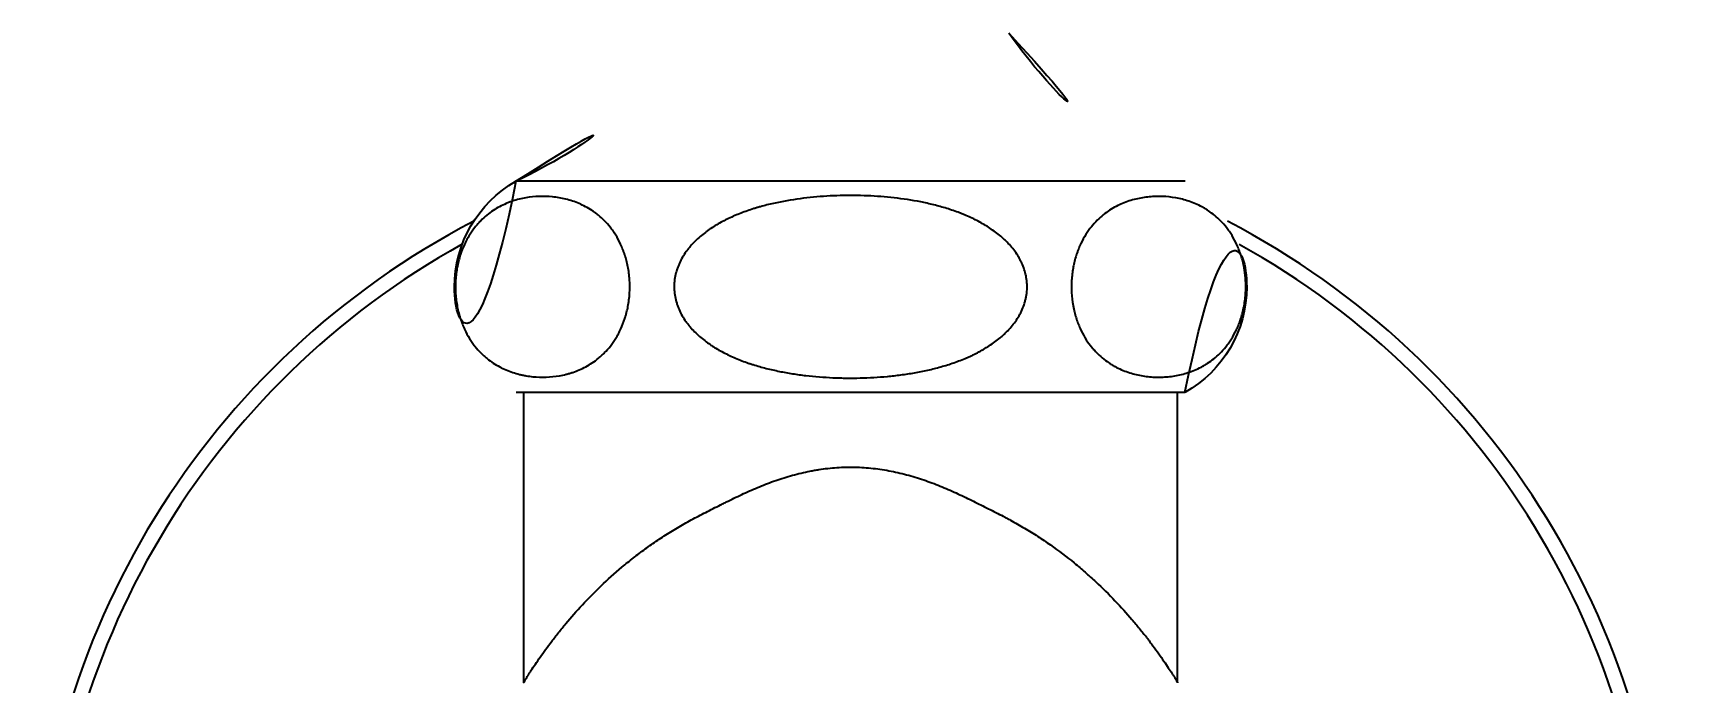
# Model space of a CAD drawing. Extents: x 16296677672 to 16296678106, y -37409616503 to -37409616185.
# Drawn here: x 16296677748.2 to 16296677804, y -37409616372 to -37409616350.1 of the extents above; entities that cross this region are included whole.
import ezdxf

# ---------------------------------------------------------------- set-up
doc = ezdxf.new("R2010")
doc.units = 0
doc.header["$LTSCALE"] = 10
doc.header["$MEASUREMENT"] = 0
doc.header["$PDMODE"] = 3
doc.header["$PDSIZE"] = -10
doc.layers.get('0').update_dxf_attribs({"linetype": 'CONTINUOUS'})
doc.layers.get('DEFPOINTS').update_dxf_attribs({"linetype": 'CONTINUOUS'})
doc.layers.add('DWG', color=7, linetype='CONTINUOUS')
doc.styles.add('Daelim Dimension', font='')
doc.styles.get('Daelim Dimension').set_extended_font_data('나눔고딕')
doc.dimstyles.new('DEFAULT', dxfattribs={"dimscale": 2, "dimtxt": 2, "dimasz": 2, "dimexe": 0, "dimexo": 2, "dimgap": 1, "dimtad": 1, "dimdec": 1, "dimzin": 9, "dimdsep": 46, "dimtxsty": 'Daelim Dimension', "dimcen": 0.5, "dimclrd": 252, "dimclre": 252, "dimclrt": 3, "dimadec": 1, "dimazin": 0, "dimtfac": 1, "dimtdec": 1, "dimtix": 1, "dimtmove": 0, "dimatfit": 3, "dimfxl": 1, "dimtolj": 1, "dimtzin": 1, "dimlwd": 9, "dimlwe": 9, "dimarcsym": 0})

# ---------------------------------------------------------------- blocks, each defined once
blk = doc.blocks.new('*D56')
at = {"color": 5, "lineweight": 9, "ltscale": 0.5, "transparency": 16777216}
for p, q in [((16296677779.681841, -37409616325.785606), (16296677834.261431, -37409616325.785606)), ((16296677834.261431, -37409616376.86615), (16296677834.261431, -37409616329.785606)), ((16296677807.18148, -37409616380.86615), (16296677834.261431, -37409616380.86615))]:
    blk.add_line(p, q, dxfattribs=at)
at = {"color": 5, "ltscale": 0.5, "transparency": 16777216}
for points in [[(16296677833.59477, -37409616329.785606), (16296677834.928101, -37409616329.785606), (16296677834.261431, -37409616325.785606)], [(16296677833.59477, -37409616376.86615), (16296677834.928101, -37409616376.86615), (16296677834.261431, -37409616380.86615)]]:
    blk.add_solid(points, dxfattribs=at)
at = {"layer": 'DEFPOINTS', "color": 0, "ltscale": 0.5, "transparency": 16777216}
for p in [(16296677775.681841, -37409616325.785606), (16296677834.261431, -37409616325.785606), (16296677803.18148, -37409616380.86615)]:
    blk.add_point(p, dxfattribs=at)
at = {"color": 7, "ltscale": 0.5, "transparency": 16777216, "insert": (16296677830.084021, -37409616353.325867), "char_height": 4, "attachment_point": 5, "rotation": 90, "style": 'Daelim Dimension'}
blk.add_mtext('\\A1;54~58', dxfattribs=at)

msp = doc.modelspace()

# ---------------------------------------------------------------- linework, layer by layer
at = {"ltscale": 0.5}
for radius, start, end in [(27.5, 117.457175, 241.2491304), (27.5, 298.7526022, 62.5402727), (27, 118.9468263, 240.665361), (27, 299.3364082, 61.05096)]:
    msp.add_arc((16296677775.681471, -37409616380.866127), radius, start, end, dxfattribs=at)
at = {"layer": 'DWG', "color": 0}
for p, q in [((16296677786.941469, -37409616355.118599), (16296677764.422199, -37409616355.118599)), ((16296677786.931379, -37409616362.221672), (16296677764.432301, -37409616362.221672)), ((16296677764.681841, -37409616362.221786), (16296677764.681841, -37409616371.993584)), ((16296677786.681841, -37409616371.97184), (16296677786.681841, -37409616362.221687))]:
    msp.add_line(p, q, dxfattribs=at)
for centre, radius, start, end in [((16296677757.92374, -37409616341.351242), 15.224, 295.2682466, 324.7632275), ((16296677793.439939, -37409616341.351242), 15.224, 215.2367725, 244.7317534), ((16296677766.435471, -37409616358.667282), 4.08, 119.5675151, 240.595551), ((16296677784.928209, -37409616358.667282), 4.08, 299.404449, 60.4324849)]:
    msp.add_arc(centre, radius, start, end, dxfattribs=at)
for points, knots in [([(16296677764.53894, -37409616361.615402), (16296677764.389071, -37409616361.578308), (16296677764.240709, -37409616361.529739), (16296677764.020901, -37409616361.436256), (16296677763.94808, -37409616361.401642), (16296677763.80349, -37409616361.324577), (16296677763.73171, -37409616361.282143), (16296677763.58934, -37409616361.188187), (16296677763.518749, -37409616361.136703), (16296677763.41394, -37409616361.051376), (16296677763.379181, -37409616361.021591), (16296677763.32733, -37409616360.974663), (16296677763.31011, -37409616360.958649), (16296677763.27589, -37409616360.925972), (16296677763.25889, -37409616360.909286), (16296677763.174391, -37409616360.824081), (16296677763.10849, -37409616360.750237), (16296677763.012659, -37409616360.629303), (16296677762.98123, -37409616360.587303), (16296677762.934919, -37409616360.521439), (16296677762.919621, -37409616360.499023), (16296677762.88933, -37409616360.453163), (16296677762.874319, -37409616360.429733), (16296677762.800541, -37409616360.310593), (16296677762.745119, -37409616360.208679), (16296677762.668381, -37409616360.04409), (16296677762.643869, -37409616359.987267), (16296677762.59724, -37409616359.869263), (16296677762.575109, -37409616359.80806), (16296677762.54915, -37409616359.72847), (16296677762.544041, -37409616359.712387), (16296677762.534, -37409616359.679916), (16296677762.52907, -37409616359.663521), (16296677762.514629, -37409616359.614113), (16296677762.505461, -37409616359.580803), (16296677762.479309, -37409616359.479759), (16296677762.463711, -37409616359.410881), (16296677762.436449, -37409616359.269928), (16296677762.42478, -37409616359.197853), (16296677762.4105, -37409616359.087082), (16296677762.406269, -37409616359.049606), (16296677762.399019, -37409616358.974747), (16296677762.39599, -37409616358.937279), (16296677762.38381, -37409616358.749687), (16296677762.383459, -37409616358.59893), (16296677762.395081, -37409616358.409576), (16296677762.39802, -37409616358.37162), (16296677762.405029, -37409616358.296661), (16296677762.40909, -37409616358.259552), (16296677762.42293, -37409616358.149246), (16296677762.43433, -37409616358.077103), (16296677762.454491, -37409616357.970818), (16296677762.46534, -37409616357.918167), (16296677762.47731, -37409616357.866241), (16296677762.48554, -37409616357.831772), (16296677762.48978, -37409616357.814598), (16296677762.511511, -37409616357.729561), (16296677762.530531, -37409616357.66394), (16296677762.591961, -37409616357.47348), (16296677762.6387, -37409616357.355003), (16296677762.70315, -37409616357.215721), (16296677762.716339, -37409616357.188309), (16296677762.743311, -37409616357.134354), (16296677762.757021, -37409616357.107964), (16296677762.79871, -37409616357.030449), (16296677762.82729, -37409616356.981003), (16296677762.91511, -37409616356.83857), (16296677762.976431, -37409616356.75145), (16296677763.07181, -37409616356.630409), (16296677763.10417, -37409616356.591682), (16296677763.1535, -37409616356.535828), (16296677763.17008, -37409616356.517578), (16296677763.20348, -37409616356.481796), (16296677763.220329, -37409616356.464256), (16296677763.305, -37409616356.378441), (16296677763.37376, -37409616356.316208), (16296677763.512939, -37409616356.202293), (16296677763.58337, -37409616356.150597), (16296677763.72563, -37409616356.056168), (16296677763.79747, -37409616356.013428), (16296677763.94239, -37409616355.935738), (16296677764.015459, -37409616355.900787), (16296677764.125891, -37409616355.853577), (16296677764.16284, -37409616355.838707), (16296677764.23699, -37409616355.810623), (16296677764.27424, -37409616355.797394), (16296677764.38591, -37409616355.760223), (16296677764.46036, -37409616355.738724), (16296677764.60927, -37409616355.701637), (16296677764.683729, -37409616355.686058), (16296677764.907141, -37409616355.647423), (16296677765.056101, -37409616355.632439), (16296677765.354071, -37409616355.622238), (16296677765.503071, -37409616355.627029), (16296677765.801121, -37409616355.656967), (16296677765.950171, -37409616355.682114), (16296677766.17378, -37409616355.737396), (16296677766.24832, -37409616355.758781), (16296677766.397421, -37409616355.808144), (16296677766.47159, -37409616355.835999), (16296677766.619011, -37409616355.898727), (16296677766.69227, -37409616355.933594), (16296677766.83778, -37409616356.011292), (16296677766.91003, -37409616356.054123), (16296677767.017509, -37409616356.125267), (16296677767.053221, -37409616356.150146), (16296677767.124201, -37409616356.202377), (16296677767.15938, -37409616356.229637), (16296677767.263941, -37409616356.315109), (16296677767.33234, -37409616356.376984), (16296677767.466049, -37409616356.512154), (16296677767.53137, -37409616356.585419), (16296677767.626591, -37409616356.70565), (16296677767.65786, -37409616356.747452), (16296677767.703991, -37409616356.813057), (16296677767.71924, -37409616356.835403), (16296677767.74946, -37409616356.881126), (16296677767.76445, -37409616356.904549), (16296677767.838381, -37409616357.02388), (16296677767.894011, -37409616357.126137), (16296677767.971149, -37409616357.291748), (16296677767.99581, -37409616357.348991), (16296677768.031019, -37409616357.438293), (16296677768.042459, -37409616357.468643), (16296677768.064699, -37409616357.530563), (16296677768.075439, -37409616357.56192), (16296677768.126989, -37409616357.720573), (16296677768.161659, -37409616357.853577), (16296677768.20232, -37409616358.063591), (16296677768.21397, -37409616358.135361), (16296677768.228279, -37409616358.245934), (16296677768.232519, -37409616358.283371), (16296677768.23979, -37409616358.358047), (16296677768.242821, -37409616358.395416), (16296677768.255079, -37409616358.582443), (16296677768.255529, -37409616358.73259), (16296677768.2453, -37409616358.902107), (16296677768.244011, -37409616358.920952), (16296677768.24114, -37409616358.958656), (16296677768.23955, -37409616358.977547), (16296677768.234341, -37409616359.03392), (16296677768.23031, -37409616359.071114), (16296677768.216579, -37409616359.181587), (16296677768.20525, -37409616359.253754), (16296677768.17856, -37409616359.395287), (16296677768.1632, -37409616359.464684), (16296677768.141581, -37409616359.549767), (16296677768.137131, -37409616359.566711), (16296677768.12805, -37409616359.600243), (16296677768.11414, -37409616359.650078), (16296677768.09936, -37409616359.698601), (16296677768.04829, -37409616359.857567), (16296677768.00172, -37409616359.976013), (16296677767.937599, -37409616360.115059), (16296677767.92448, -37409616360.14241), (16296677767.897671, -37409616360.196243), (16296677767.883949, -37409616360.222771), (16296677767.842251, -37409616360.30056), (16296677767.813681, -37409616360.350143), (16296677767.725929, -37409616360.492897), (16296677767.664721, -37409616360.580101), (16296677767.537901, -37409616360.741501), (16296677767.47229, -37409616360.815681), (16296677767.387911, -37409616360.901489), (16296677767.370899, -37409616360.918312), (16296677767.33675, -37409616360.951218), (16296677767.285339, -37409616360.999397), (16296677767.23344, -37409616361.044258), (16296677767.12904, -37409616361.129967), (16296677767.058649, -37409616361.181778), (16296677766.916531, -37409616361.276413), (16296677766.84481, -37409616361.319206), (16296677766.700199, -37409616361.397011), (16296677766.627319, -37409616361.431999), (16296677766.48052, -37409616361.495033), (16296677766.406601, -37409616361.523087), (16296677766.295031, -37409616361.56044), (16296677766.257721, -37409616361.572113), (16296677766.18314, -37409616361.593849), (16296677766.14584, -37409616361.603943), (16296677766.033939, -37409616361.631973), (16296677765.959311, -37409616361.647713), (16296677765.73538, -37409616361.686707), (16296677765.586, -37409616361.701897), (16296677765.287109, -37409616361.712357), (16296677765.13759, -37409616361.707649), (16296677764.913191, -37409616361.685188), (16296677764.838369, -37409616361.67511), (16296677764.726101, -37409616361.655899), (16296677764.688681, -37409616361.648804), (16296677764.613819, -37409616361.633186), (16296677764.57641, -37409616361.62468), (16296677764.53894, -37409616361.615402)], [0, 0, 0, 0, 0.03125, 0.03125, 0.046875, 0.046875, 0.0625, 0.0625, 0.078125, 0.078125, 0.0859375, 0.0859375, 0.08984375, 0.08984375, 0.09375, 0.09375, 0.109375, 0.109375, 0.1171875, 0.1171875, 0.12109375, 0.12109375, 0.125, 0.125, 0.140625, 0.140625, 0.1484375, 0.1484375, 0.15625, 0.15625, 0.158203125, 0.158203125, 0.16015625, 0.16015625, 0.1640625, 0.1640625, 0.171875, 0.171875, 0.1796875, 0.1796875, 0.18359375, 0.18359375, 0.1875, 0.1875, 0.203125, 0.203125, 0.20703125, 0.20703125, 0.2109375, 0.2109375, 0.21875, 0.21875, 0.22265625, 0.224609375, 0.224609375, 0.2265625, 0.2265625, 0.234375, 0.234375, 0.25, 0.25, 0.25390625, 0.25390625, 0.2578125, 0.2578125, 0.265625, 0.265625, 0.28125, 0.28125, 0.2890625, 0.2890625, 0.29296875, 0.29296875, 0.296875, 0.296875, 0.3125, 0.3125, 0.328125, 0.328125, 0.34375, 0.34375, 0.359375, 0.359375, 0.3671875, 0.3671875, 0.375, 0.375, 0.390625, 0.390625, 0.40625, 0.40625, 0.4375, 0.4375, 0.46875, 0.46875, 0.5, 0.5, 0.515625, 0.515625, 0.53125, 0.53125, 0.546875, 0.546875, 0.5625, 0.5625, 0.5703125, 0.5703125, 0.578125, 0.578125, 0.59375, 0.59375, 0.609375, 0.609375, 0.6171875, 0.6171875, 0.62109375, 0.62109375, 0.625, 0.625, 0.640625, 0.640625, 0.6484375, 0.6484375, 0.65234375, 0.65234375, 0.65625, 0.65625, 0.671875, 0.671875, 0.6796875, 0.6796875, 0.68359375, 0.68359375, 0.6875, 0.6875, 0.703125, 0.703125, 0.705078125, 0.705078125, 0.70703125, 0.70703125, 0.7109375, 0.7109375, 0.71875, 0.71875, 0.7265625, 0.7265625, 0.728515625, 0.728515625, 0.73046875, 0.734375, 0.734375, 0.75, 0.75, 0.75390625, 0.75390625, 0.7578125, 0.7578125, 0.765625, 0.765625, 0.78125, 0.78125, 0.796875, 0.796875, 0.80078125, 0.80078125, 0.8046875, 0.8125, 0.8125, 0.828125, 0.828125, 0.84375, 0.84375, 0.859375, 0.859375, 0.875, 0.875, 0.8828125, 0.8828125, 0.890625, 0.890625, 0.90625, 0.90625, 0.9375, 0.9375, 0.96875, 0.96875, 0.984375, 0.984375, 0.9921875, 0.9921875, 1, 1, 1, 1]), ([(16296677775.08493, -37409616361.726639), (16296677774.78088, -37409616361.713226), (16296677774.478609, -37409616361.68959), (16296677774.02813, -37409616361.637199), (16296677773.878469, -37409616361.61689), (16296677773.580219, -37409616361.570091), (16296677773.431629, -37409616361.543587), (16296677773.135639, -37409616361.483704), (16296677772.988251, -37409616361.450287), (16296677772.694839, -37409616361.375603), (16296677772.548809, -37409616361.33432), (16296677772.367279, -37409616361.276947), (16296677772.33102, -37409616361.265182), (16296677772.258619, -37409616361.241051), (16296677772.222441, -37409616361.228668), (16296677772.114349, -37409616361.190681), (16296677772.04282, -37409616361.1642), (16296677771.829941, -37409616361.081047), (16296677771.69029, -37409616361.020691), (16296677771.416361, -37409616360.888367), (16296677771.282061, -37409616360.816422), (16296677771.118271, -37409616360.717667), (16296677771.08572, -37409616360.697472), (16296677771.021379, -37409616360.656357), (16296677770.92588, -37409616360.593521), (16296677770.83353, -37409616360.527077), (16296677770.6534, -37409616360.388977), (16296677770.539351, -37409616360.290031), (16296677770.379339, -37409616360.128937), (16296677770.32786, -37409616360.073143), (16296677770.25379, -37409616359.985817), (16296677770.22963, -37409616359.956108), (16296677770.194229, -37409616359.910583), (16296677770.18257, -37409616359.895233), (16296677770.159651, -37409616359.864342), (16296677770.1033, -37409616359.786613), (16296677770.051809, -37409616359.706207), (16296677769.97613, -37409616359.573936), (16296677769.941629, -37409616359.505966), (16296677769.89539, -37409616359.401009), (16296677769.88089, -37409616359.365517), (16296677769.85384, -37409616359.29348), (16296677769.84128, -37409616359.256882), (16296677769.807131, -37409616359.146919), (16296677769.78886, -37409616359.072937), (16296677769.761471, -37409616358.923607), (16296677769.75234, -37409616358.848267), (16296677769.74575, -37409616358.734207), (16296677769.74423, -37409616358.676903), (16296677769.745449, -37409616358.619186), (16296677769.74688, -37409616358.580627), (16296677769.7479, -37409616358.561317), (16296677769.75452, -37409616358.465263), (16296677769.764629, -37409616358.389458), (16296677769.7939, -37409616358.239838), (16296677769.81307, -37409616358.166023), (16296677769.848379, -37409616358.056717), (16296677769.86124, -37409616358.020523), (16296677769.88216, -37409616357.966583), (16296677769.8894, -37409616357.948677), (16296677769.904329, -37409616357.913193), (16296677769.94282, -37409616357.825119), (16296677769.98699, -37409616357.740334), (16296677770.06423, -37409616357.608437), (16296677770.10615, -37409616357.544388), (16296677770.173599, -37409616357.450951), (16296677770.196899, -37409616357.420174), (16296677770.244659, -37409616357.359871), (16296677770.26911, -37409616357.330338), (16296677770.394051, -37409616357.185608), (16296677770.502489, -37409616357.079063), (16296677770.675381, -37409616356.930344), (16296677770.73473, -37409616356.882637), (16296677770.826111, -37409616356.81366), (16296677770.85697, -37409616356.791092), (16296677770.919439, -37409616356.746788), (16296677770.95109, -37409616356.725021), (16296677771.110609, -37409616356.618553), (16296677771.24177, -37409616356.541153), (16296677771.509781, -37409616356.398804), (16296677771.646641, -37409616356.33387), (16296677771.92514, -37409616356.2145), (16296677772.06679, -37409616356.160057), (16296677772.282351, -37409616356.085182), (16296677772.354731, -37409616356.061363), (16296677772.46402, -37409616356.027222), (16296677772.500589, -37409616356.016113), (16296677772.57383, -37409616355.994423), (16296677772.610479, -37409616355.983856), (16296677772.793909, -37409616355.932426), (16296677772.94121, -37409616355.895576), (16296677773.236759, -37409616355.829277), (16296677773.38501, -37409616355.799828), (16296677773.83102, -37409616355.72126), (16296677774.13003, -37409616355.681847), (16296677774.73082, -37409616355.624672), (16296677775.03261, -37409616355.606934), (16296677775.48724, -37409616355.595367), (16296677775.639151, -37409616355.59404), (16296677775.94343, -37409616355.596481), (16296677776.09514, -37409616355.600227), (16296677776.54899, -37409616355.619148), (16296677776.84984, -37409616355.641869), (16296677777.447809, -37409616355.709541), (16296677777.744921, -37409616355.754471), (16296677778.18717, -37409616355.842041), (16296677778.334021, -37409616355.874619), (16296677778.626419, -37409616355.947487), (16296677778.771959, -37409616355.987793), (16296677779.061529, -37409616356.077393), (16296677779.205561, -37409616356.126694), (16296677779.384451, -37409616356.195084), (16296677779.42021, -37409616356.209122), (16296677779.49139, -37409616356.237823), (16296677779.597589, -37409616356.281776), (16296677779.702049, -37409616356.32859), (16296677779.908501, -37409616356.426277), (16296677780.042839, -37409616356.496811), (16296677780.30377, -37409616356.650581), (16296677780.43037, -37409616356.733803), (16296677780.613171, -37409616356.8703), (16296677780.67292, -37409616356.917763), (16296677780.760509, -37409616356.992249), (16296677780.78937, -37409616357.017632), (16296677780.846371, -37409616357.069588), (16296677780.874571, -37409616357.096207), (16296677781.0126, -37409616357.23156), (16296677781.11405, -37409616357.347061), (16296677781.250019, -37409616357.533348), (16296677781.292629, -37409616357.597633), (16296677781.35194, -37409616357.697746), (16296677781.37084, -37409616357.73156), (16296677781.40667, -37409616357.799789), (16296677781.42362, -37409616357.834251), (16296677781.471569, -37409616357.938713), (16296677781.49964, -37409616358.009781), (16296677781.547461, -37409616358.154953), (16296677781.567221, -37409616358.22905), (16296677781.586269, -37409616358.323753), (16296677781.5898, -37409616358.342789), (16296677781.59627, -37409616358.381081), (16296677781.59922, -37409616358.400337), (16296677781.6071, -37409616358.457947), (16296677781.61112, -37409616358.496323), (16296677781.61952, -37409616358.61132), (16296677781.620979, -37409616358.764359), (16296677781.60322, -37409616358.916801), (16296677781.586069, -37409616359.011887), (16296677781.582331, -37409616359.030891), (16296677781.574249, -37409616359.068893), (16296677781.56991, -37409616359.087868), (16296677781.55607, -37409616359.144371), (16296677781.54574, -37409616359.181602), (16296677781.511539, -37409616359.292053), (16296677781.48451, -37409616359.364029), (16296677781.422581, -37409616359.504913), (16296677781.387659, -37409616359.57383), (16296677781.310419, -37409616359.708641), (16296677781.268709, -37409616359.773491), (16296677781.179859, -37409616359.898689), (16296677781.13271, -37409616359.959038), (16296677781.03352, -37409616360.075691), (16296677780.981489, -37409616360.132004), (16296677780.90007, -37409616360.213676), (16296677780.87237, -37409616360.24044), (16296677780.815889, -37409616360.293068), (16296677780.78705, -37409616360.318977), (16296677780.641171, -37409616360.445648), (16296677780.51885, -37409616360.537987), (16296677780.265301, -37409616360.708427), (16296677780.13406, -37409616360.786507), (16296677779.93161, -37409616360.894691), (16296677779.863199, -37409616360.92926), (16296677779.75927, -37409616360.979027), (16296677779.724409, -37409616360.99527), (16296677779.65428, -37409616361.027092), (16296677779.61899, -37409616361.042664), (16296677779.442261, -37409616361.118637), (16296677779.29937, -37409616361.173592), (16296677779.01108, -37409616361.273827), (16296677778.86569, -37409616361.319099), (16296677778.57276, -37409616361.401352), (16296677778.42522, -37409616361.438332), (16296677778.128269, -37409616361.50502), (16296677777.978849, -37409616361.534729), (16296677777.678329, -37409616361.587624), (16296677777.52722, -37409616361.610802), (16296677777.2994, -37409616361.64109), (16296677777.22324, -37409616361.650436), (16296677777.07094, -37409616361.667664), (16296677776.99477, -37409616361.675529), (16296677776.61376, -37409616361.711327), (16296677776.308531, -37409616361.728752), (16296677775.850121, -37409616361.739563), (16296677775.69721, -37409616361.740593), (16296677775.46772, -37409616361.738274), (16296677775.35293, -37409616361.736153), (16296677775.21895, -37409616361.731972), (16296677775.151939, -37409616361.729446), (16296677775.118441, -37409616361.728081), (16296677775.104071, -37409616361.72747), (16296677775.0945, -37409616361.727058), (16296677775.08968, -37409616361.726837), (16296677775.08493, -37409616361.726639)], [0, 0, 0, 0, 0.03125, 0.03125, 0.046875, 0.046875, 0.0625, 0.0625, 0.078125, 0.078125, 0.09375, 0.09375, 0.09765625, 0.09765625, 0.1015625, 0.1015625, 0.109375, 0.109375, 0.125, 0.125, 0.140625, 0.140625, 0.14453125, 0.14453125, 0.1484375, 0.15625, 0.15625, 0.171875, 0.171875, 0.1796875, 0.1796875, 0.18359375, 0.18359375, 0.185546875, 0.185546875, 0.1875, 0.1953125, 0.1953125, 0.203125, 0.203125, 0.20703125, 0.20703125, 0.2109375, 0.2109375, 0.21875, 0.21875, 0.2265625, 0.2265625, 0.23046875, 0.232421875, 0.232421875, 0.234375, 0.234375, 0.2421875, 0.2421875, 0.25, 0.25, 0.25390625, 0.25390625, 0.255859375, 0.255859375, 0.2578125, 0.265625, 0.265625, 0.2734375, 0.2734375, 0.27734375, 0.27734375, 0.28125, 0.28125, 0.296875, 0.296875, 0.3046875, 0.3046875, 0.30859375, 0.30859375, 0.3125, 0.3125, 0.328125, 0.328125, 0.34375, 0.34375, 0.359375, 0.359375, 0.3671875, 0.3671875, 0.37109375, 0.37109375, 0.375, 0.375, 0.390625, 0.390625, 0.40625, 0.40625, 0.4375, 0.4375, 0.46875, 0.46875, 0.484375, 0.484375, 0.5, 0.5, 0.53125, 0.53125, 0.5625, 0.5625, 0.578125, 0.578125, 0.59375, 0.59375, 0.609375, 0.609375, 0.61328125, 0.61328125, 0.6171875, 0.625, 0.625, 0.640625, 0.640625, 0.65625, 0.65625, 0.6640625, 0.6640625, 0.66796875, 0.66796875, 0.671875, 0.671875, 0.6875, 0.6875, 0.6953125, 0.6953125, 0.69921875, 0.69921875, 0.703125, 0.703125, 0.7109375, 0.7109375, 0.71875, 0.71875, 0.720703125, 0.720703125, 0.72265625, 0.72265625, 0.7265625, 0.7265625, 0.734375, 0.7421875, 0.7421875, 0.744140625, 0.744140625, 0.74609375, 0.74609375, 0.75, 0.75, 0.7578125, 0.7578125, 0.765625, 0.765625, 0.7734375, 0.7734375, 0.78125, 0.78125, 0.7890625, 0.7890625, 0.79296875, 0.79296875, 0.796875, 0.796875, 0.8125, 0.8125, 0.828125, 0.828125, 0.8359375, 0.8359375, 0.83984375, 0.83984375, 0.84375, 0.84375, 0.859375, 0.859375, 0.875, 0.875, 0.890625, 0.890625, 0.90625, 0.90625, 0.921875, 0.921875, 0.9296875, 0.9296875, 0.9375, 0.9375, 0.96875, 0.96875, 0.984375, 0.984375, 0.9921875, 0.99609375, 0.998046875, 0.999023437, 0.999511719, 0.999511719, 1, 1, 1, 1]), ([(16296677785.910009, -37409616361.70649), (16296677785.75942, -37409616361.700439), (16296677785.609579, -37409616361.684303), (16296677785.311541, -37409616361.630569), (16296677785.163321, -37409616361.592987), (16296677784.942419, -37409616361.517677), (16296677784.86903, -37409616361.489388), (16296677784.72278, -37409616361.425652), (16296677784.64992, -37409616361.390213), (16296677784.541109, -37409616361.330849), (16296677784.50491, -37409616361.310028), (16296677784.43269, -37409616361.266151), (16296677784.396641, -37409616361.243057), (16296677784.28932, -37409616361.170532), (16296677784.21874, -37409616361.117729), (16296677784.07979, -37409616361.001823), (16296677784.011431, -37409616360.938721), (16296677783.910879, -37409616360.834846), (16296677783.877689, -37409616360.798683), (16296677783.812071, -37409616360.722931), (16296677783.77986, -37409616360.683609), (16296677783.685141, -37409616360.560966), (16296677783.62455, -37409616360.472977), (16296677783.50943, -37409616360.282227), (16296677783.454901, -37409616360.179482), (16296677783.39151, -37409616360.039398), (16296677783.37908, -37409616360.010788), (16296677783.360809, -37409616359.966927), (16296677783.35478, -37409616359.952148), (16296677783.34292, -37409616359.922401), (16296677783.313709, -37409616359.847488), (16296677783.28677, -37409616359.769882), (16296677783.24679, -37409616359.641983), (16296677783.228359, -37409616359.576157), (16296677783.2033, -37409616359.47435), (16296677783.195379, -37409616359.439903), (16296677783.18045, -37409616359.369919), (16296677783.173429, -37409616359.334282), (16296677783.14113, -37409616359.155533), (16296677783.12392, -37409616359.00927), (16296677783.11388, -37409616358.822144), (16296677783.111731, -37409616358.765671), (16296677783.11092, -37409616358.708702), (16296677783.110689, -37409616358.670601), (16296677783.11072, -37409616358.651466), (16296677783.11165, -37409616358.555962), (16296677783.114811, -37409616358.480461), (16296677783.125731, -37409616358.331161), (16296677783.13349, -37409616358.257347), (16296677783.148439, -37409616358.147888), (16296677783.15398, -37409616358.111603), (16296677783.166161, -37409616358.039436), (16296677783.17281, -37409616358.003517), (16296677783.194139, -37409616357.897614), (16296677783.210251, -37409616357.829041), (16296677783.24588, -37409616357.69561), (16296677783.2654, -37409616357.630753), (16296677783.29707, -37409616357.536034), (16296677783.308041, -37409616357.504837), (16296677783.330681, -37409616357.443466), (16296677783.3423, -37409616357.413406), (16296677783.378019, -37409616357.324997), (16296677783.402969, -37409616357.268387), (16296677783.48082, -37409616357.10482), (16296677783.536711, -37409616357.004044), (16296677783.610689, -37409616356.886597), (16296677783.62569, -37409616356.863541), (16296677783.656099, -37409616356.818253), (16296677783.67153, -37409616356.79599), (16296677783.718189, -37409616356.73069), (16296677783.749769, -37409616356.68914), (16296677783.8458, -37409616356.569763), (16296677783.91152, -37409616356.497177), (16296677784.045759, -37409616356.363533), (16296677784.114281, -37409616356.302467), (16296677784.253691, -37409616356.19017), (16296677784.324591, -37409616356.138931), (16296677784.468479, -37409616356.045036), (16296677784.540779, -37409616356.002831), (16296677784.686001, -37409616355.92643), (16296677784.758909, -37409616355.89225), (16296677784.90527, -37409616355.830887), (16296677784.97871, -37409616355.803711), (16296677785.12607, -37409616355.755592), (16296677785.199989, -37409616355.734657), (16296677785.4224, -37409616355.680443), (16296677785.57152, -37409616355.655632), (16296677785.7589, -37409616355.637367), (16296677785.796431, -37409616355.634369), (16296677785.871571, -37409616355.629631), (16296677785.90922, -37409616355.627892), (16296677786.022129, -37409616355.624611), (16296677786.09725, -37409616355.624962), (16296677786.322109, -37409616355.633583), (16296677786.47138, -37409616355.649307), (16296677786.76857, -37409616355.702118), (16296677786.916479, -37409616355.739166), (16296677787.13715, -37409616355.813629), (16296677787.210501, -37409616355.841621), (16296677787.35675, -37409616355.904762), (16296677787.42964, -37409616355.939903), (16296677787.538589, -37409616355.998817), (16296677787.574841, -37409616356.019493), (16296677787.6472, -37409616356.063087), (16296677787.683331, -37409616356.086029), (16296677787.790739, -37409616356.158028), (16296677787.861271, -37409616356.210373), (16296677787.999861, -37409616356.324989), (16296677788.06793, -37409616356.387268), (16296677788.20118, -37409616356.523514), (16296677788.266359, -37409616356.597458), (16296677788.361481, -37409616356.719078), (16296677788.39275, -37409616356.761414), (16296677788.43889, -37409616356.827927), (16296677788.454149, -37409616356.850609), (16296677788.4844, -37409616356.897041), (16296677788.499319, -37409616356.920708), (16296677788.57284, -37409616357.041168), (16296677788.62818, -37409616357.144539), (16296677788.70488, -37409616357.312309), (16296677788.729389, -37409616357.370369), (16296677788.764351, -37409616357.461067), (16296677788.775681, -37409616357.491837), (16296677788.797501, -37409616357.554062), (16296677788.80801, -37409616357.585571), (16296677788.83832, -37409616357.681343), (16296677788.856899, -37409616357.746834), (16296677788.890539, -37409616357.881378), (16296677788.905609, -37409616357.950417), (16296677788.925329, -37409616358.056923), (16296677788.93141, -37409616358.092911), (16296677788.94257, -37409616358.165916), (16296677788.947639, -37409616358.203033), (16296677788.96104, -37409616358.314346), (16296677788.97426, -37409616358.463737), (16296677788.97809, -37409616358.615067), (16296677788.977449, -37409616358.710274), (16296677788.977171, -37409616358.729347), (16296677788.976311, -37409616358.767563), (16296677788.975719, -37409616358.786728), (16296677788.973511, -37409616358.84404), (16296677788.97143, -37409616358.881958), (16296677788.96347, -37409616358.994904), (16296677788.955839, -37409616359.069092), (16296677788.93619, -37409616359.215401), (16296677788.92417, -37409616359.287514), (16296677788.90649, -37409616359.376381), (16296677788.902809, -37409616359.394112), (16296677788.895241, -37409616359.429253), (16296677788.883539, -37409616359.481537), (16296677788.870831, -37409616359.532654), (16296677788.844139, -37409616359.633339), (16296677788.824659, -37409616359.698463), (16296677788.79311, -37409616359.793373), (16296677788.7822, -37409616359.824547), (16296677788.759649, -37409616359.886009), (16296677788.747971, -37409616359.916359), (16296677788.71204, -37409616360.005699), (16296677788.68696, -37409616360.062767), (16296677788.60882, -37409616360.227448), (16296677788.55283, -37409616360.32856), (16296677788.4641, -37409616360.469643), (16296677788.433729, -37409616360.514877), (16296677788.371519, -37409616360.602112), (16296677788.339609, -37409616360.644157), (16296677788.242901, -37409616360.764503), (16296677788.176821, -37409616360.837448), (16296677788.042061, -37409616360.971581), (16296677787.97336, -37409616361.032738), (16296677787.83378, -37409616361.145088), (16296677787.76288, -37409616361.196274), (16296677787.6551, -37409616361.266541), (16296677787.618931, -37409616361.288879), (16296677787.564341, -37409616361.320862), (16296677787.546089, -37409616361.331261), (16296677787.50959, -37409616361.351501), (16296677787.491329, -37409616361.361359), (16296677787.399929, -37409616361.409348), (16296677787.326571, -37409616361.443626), (16296677787.17944, -37409616361.505112), (16296677787.105659, -37409616361.532288), (16296677786.957741, -37409616361.58033), (16296677786.8836, -37409616361.601196), (16296677786.66066, -37409616361.655159), (16296677786.51137, -37409616361.679718), (16296677786.28653, -37409616361.701241), (16296677786.21143, -37409616361.705849), (16296677786.09857, -37409616361.708946), (16296677786.04208, -37409616361.709549), (16296677785.97607, -37409616361.70858), (16296677785.94305, -37409616361.707672), (16296677785.92889, -37409616361.707199), (16296677785.919451, -37409616361.706863), (16296677785.914709, -37409616361.70668), (16296677785.910009, -37409616361.70649)], [0, 0, 0, 0, 0.03125, 0.03125, 0.0625, 0.0625, 0.078125, 0.078125, 0.09375, 0.09375, 0.1015625, 0.1015625, 0.109375, 0.109375, 0.125, 0.125, 0.140625, 0.140625, 0.1484375, 0.1484375, 0.15625, 0.15625, 0.171875, 0.171875, 0.1875, 0.1875, 0.19140625, 0.19140625, 0.193359375, 0.193359375, 0.1953125, 0.203125, 0.203125, 0.2109375, 0.2109375, 0.21484375, 0.21484375, 0.21875, 0.21875, 0.234375, 0.234375, 0.23828125, 0.240234375, 0.240234375, 0.2421875, 0.2421875, 0.25, 0.25, 0.2578125, 0.2578125, 0.26171875, 0.26171875, 0.265625, 0.265625, 0.2734375, 0.2734375, 0.28125, 0.28125, 0.28515625, 0.28515625, 0.2890625, 0.2890625, 0.296875, 0.296875, 0.3125, 0.3125, 0.31640625, 0.31640625, 0.3203125, 0.3203125, 0.328125, 0.328125, 0.34375, 0.34375, 0.359375, 0.359375, 0.375, 0.375, 0.390625, 0.390625, 0.40625, 0.40625, 0.421875, 0.421875, 0.4375, 0.4375, 0.46875, 0.46875, 0.4765625, 0.4765625, 0.484375, 0.484375, 0.5, 0.5, 0.53125, 0.53125, 0.5625, 0.5625, 0.578125, 0.578125, 0.59375, 0.59375, 0.6015625, 0.6015625, 0.609375, 0.609375, 0.625, 0.625, 0.640625, 0.640625, 0.65625, 0.65625, 0.6640625, 0.6640625, 0.66796875, 0.66796875, 0.671875, 0.671875, 0.6875, 0.6875, 0.6953125, 0.6953125, 0.69921875, 0.69921875, 0.703125, 0.703125, 0.7109375, 0.7109375, 0.71875, 0.71875, 0.72265625, 0.72265625, 0.7265625, 0.7265625, 0.734375, 0.7421875, 0.7421875, 0.744140625, 0.744140625, 0.74609375, 0.74609375, 0.75, 0.75, 0.7578125, 0.7578125, 0.765625, 0.765625, 0.767578125, 0.767578125, 0.76953125, 0.7734375, 0.7734375, 0.78125, 0.78125, 0.78515625, 0.78515625, 0.7890625, 0.7890625, 0.796875, 0.796875, 0.8125, 0.8125, 0.8203125, 0.8203125, 0.828125, 0.828125, 0.84375, 0.84375, 0.859375, 0.859375, 0.875, 0.875, 0.8828125, 0.8828125, 0.88671875, 0.88671875, 0.890625, 0.890625, 0.90625, 0.90625, 0.921875, 0.921875, 0.9375, 0.9375, 0.96875, 0.96875, 0.984375, 0.984375, 0.9921875, 0.99609375, 0.998046875, 0.999023438, 0.999023438, 1, 1, 1, 1]), ([(16296677764.681841, -37409616371.993042), (16296677764.681499, -37409616371.9888), (16296677764.704081, -37409616371.948647), (16296677764.769131, -37409616371.841217), (16296677764.79603, -37409616371.797546), (16296677764.843981, -37409616371.72123), (16296677764.861219, -37409616371.693993), (16296677764.888969, -37409616371.650543), (16296677764.89854, -37409616371.63562), (16296677764.91828, -37409616371.604973), (16296677764.928419, -37409616371.589287), (16296677764.98048, -37409616371.50914), (16296677765.0264, -37409616371.439529), (16296677765.12616, -37409616371.291252), (16296677765.179991, -37409616371.212593), (16296677765.295151, -37409616371.047791), (16296677765.356489, -37409616370.961662), (16296677765.486389, -37409616370.783249), (16296677765.55497, -37409616370.690964), (16296677765.699249, -37409616370.501297), (16296677765.77495, -37409616370.403938), (16296677765.893841, -37409616370.254761), (16296677765.934361, -37409616370.204521), (16296677766.0172, -37409616370.103088), (16296677766.059549, -37409616370.051849), (16296677766.275049, -37409616369.794479), (16296677766.459591, -37409616369.584541), (16296677766.853161, -37409616369.16172), (16296677767.062189, -37409616368.948822), (16296677767.50609, -37409616368.523933), (16296677767.74091, -37409616368.311867), (16296677768.05225, -37409616368.049744), (16296677768.115431, -37409616367.997467), (16296677768.24309, -37409616367.893692), (16296677768.43671, -37409616367.739067), (16296677768.77026, -37409616367.486862), (16296677769.04911, -37409616367.291786), (16296677769.334221, -37409616367.100456), (16296677769.47991, -37409616367.00666), (16296677769.77762, -37409616366.822647), (16296677769.929649, -37409616366.732437), (16296677770.16258, -37409616366.599861), (16296677770.241039, -37409616366.556107), (16296677770.39963, -37409616366.469566), (16296677770.479771, -37409616366.426781), (16296677770.64163, -37409616366.341888), (16296677770.72336, -37409616366.299782), (16296677770.88818, -37409616366.215782), (16296677770.97126, -37409616366.173843), (16296677771.13858, -37409616366.089684), (16296677771.222839, -37409616366.047508), (16296677771.35006, -37409616365.983917), (16296677771.39262, -37409616365.962662), (16296677771.47788, -37409616365.920197), (16296677771.520599, -37409616365.898979), (16296677771.734631, -37409616365.793182), (16296677771.90737, -37409616365.709511), (16296677772.257139, -37409616365.547791), (16296677772.43416, -37409616365.469719), (16296677772.793449, -37409616365.321777), (16296677772.975719, -37409616365.251907), (16296677773.34642, -37409616365.122681), (16296677773.534861, -37409616365.063309), (16296677773.91885, -37409616364.95726), (16296677774.114401, -37409616364.910583), (16296677774.36397, -37409616364.861618), (16296677774.414221, -37409616364.85228), (16296677774.51475, -37409616364.834671), (16296677774.665649, -37409616364.809837), (16296677774.81679, -37409616364.78981), (16296677775.11944, -37409616364.756287), (16296677775.321659, -37409616364.742661), (16296677775.72706, -37409616364.733353), (16296677775.930229, -37409616364.737694), (16296677776.235701, -37409616364.75779), (16296677776.3377, -37409616364.766747), (16296677776.541719, -37409616364.789169), (16296677776.643141, -37409616364.802559), (16296677776.945681, -37409616364.848923), (16296677777.1451, -37409616364.88813), (16296677777.44109, -37409616364.958153), (16296677777.53924, -37409616364.983353), (16296677777.73452, -37409616365.03727), (16296677777.831129, -37409616365.065842), (16296677778.1178, -37409616365.155838), (16296677778.30485, -37409616365.221581), (16296677778.6721, -37409616365.362122), (16296677778.852289, -37409616365.436928), (16296677779.207001, -37409616365.593048), (16296677779.381519, -37409616365.674377), (16296677779.72617, -37409616365.840508), (16296677779.896311, -37409616365.925323), (16296677780.14949, -37409616366.051849), (16296677780.23354, -37409616366.093933), (16296677780.400869, -37409616366.178093), (16296677780.484159, -37409616366.220154), (16296677780.64983, -37409616366.304619), (16296677780.732189, -37409616366.347076), (16296677780.854879, -37409616366.411522), (16296677780.89566, -37409616366.433128), (16296677780.97673, -37409616366.47654), (16296677781.01704, -37409616366.498337), (16296677781.217421, -37409616366.607941), (16296677781.374069, -37409616366.697372), (16296677781.68038, -37409616366.879631), (16296677781.83003, -37409616366.972458), (16296677782.12254, -37409616367.161552), (16296677782.265381, -37409616367.257858), (16296677782.68401, -37409616367.551819), (16296677782.950041, -37409616367.754318), (16296677783.33116, -37409616368.065277), (16296677783.4552, -37409616368.170143), (16296677783.606621, -37409616368.302467), (16296677783.63673, -37409616368.329002), (16296677783.696501, -37409616368.382103), (16296677783.785469, -37409616368.4618), (16296677783.872459, -37409616368.541634), (16296677784.158119, -37409616368.807861), (16296677784.37294, -37409616369.021294), (16296677784.777109, -37409616369.445107), (16296677784.966471, -37409616369.655533), (16296677785.231939, -37409616369.965347), (16296677785.31732, -37409616370.067657), (16296677785.481871, -37409616370.269562), (16296677785.56102, -37409616370.369171), (16296677785.656, -37409616370.491432), (16296677785.674801, -37409616370.51577), (16296677785.71199, -37409616370.564209), (16296677785.730379, -37409616370.588287), (16296677785.78479, -37409616370.659973), (16296677785.82011, -37409616370.707047), (16296677785.92321, -37409616370.84594), (16296677785.98814, -37409616370.93544), (16296677786.11025, -37409616371.107094), (16296677786.167431, -37409616371.189217), (16296677786.273809, -37409616371.344757), (16296677786.323, -37409616371.418137), (16296677786.412979, -37409616371.554527), (16296677786.45376, -37409616371.617531), (16296677786.508141, -37409616371.702797), (16296677786.53364, -37409616371.743118), (16296677786.556459, -37409616371.779663), (16296677786.57107, -37409616371.803146), (16296677786.57806, -37409616371.814453), (16296677786.611271, -37409616371.868332), (16296677786.63245, -37409616371.903473), (16296677786.6639, -37409616371.956993), (16296677786.67417, -37409616371.975357), (16296677786.680651, -37409616371.988724), (16296677786.681629, -37409616371.991142), (16296677786.68181, -37409616371.99231)], [0, 0, 0, 0, 0.032062569, 0.032062569, 0.048093854, 0.048093854, 0.056109497, 0.056109497, 0.060117318, 0.060117318, 0.064125139, 0.064125139, 0.080156424, 0.080156424, 0.096187708, 0.096187708, 0.112218993, 0.112218993, 0.128250278, 0.128250278, 0.144281563, 0.144281563, 0.152297205, 0.152297205, 0.160312847, 0.160312847, 0.192375417, 0.192375417, 0.224437986, 0.224437986, 0.256500556, 0.256500556, 0.264516198, 0.264516198, 0.272531841, 0.288563125, 0.30459441, 0.30459441, 0.320625695, 0.320625695, 0.336656979, 0.336656979, 0.344672622, 0.344672622, 0.352688264, 0.352688264, 0.360703907, 0.360703907, 0.368719549, 0.368719549, 0.376735191, 0.376735191, 0.380743012, 0.380743012, 0.384750834, 0.384750834, 0.400782118, 0.400782118, 0.416813403, 0.416813403, 0.432844688, 0.432844688, 0.448875973, 0.448875973, 0.464907257, 0.464907257, 0.468915079, 0.468915079, 0.4729229, 0.480938542, 0.480938542, 0.496969827, 0.496969827, 0.513001112, 0.513001112, 0.521016754, 0.521016754, 0.529032396, 0.529032396, 0.545063681, 0.545063681, 0.553079323, 0.553079323, 0.561094966, 0.561094966, 0.577126251, 0.577126251, 0.593157535, 0.593157535, 0.60918882, 0.60918882, 0.625220105, 0.625220105, 0.633235747, 0.633235747, 0.641251389, 0.641251389, 0.649267032, 0.649267032, 0.653274853, 0.653274853, 0.657282674, 0.657282674, 0.673313959, 0.673313959, 0.689345244, 0.689345244, 0.705376528, 0.705376528, 0.737439098, 0.737439098, 0.753470383, 0.753470383, 0.757478204, 0.757478204, 0.761486025, 0.769501667, 0.769501667, 0.801564237, 0.801564237, 0.833626806, 0.833626806, 0.849658091, 0.849658091, 0.865689376, 0.865689376, 0.869697197, 0.869697197, 0.873705018, 0.873705018, 0.881720661, 0.881720661, 0.897751945, 0.897751945, 0.91378323, 0.91378323, 0.929814515, 0.929814515, 0.945845799, 0.945845799, 0.953861442, 0.957869263, 0.957869263, 0.961877084, 0.961877084, 0.977908369, 0.977908369, 0.993939654, 0.993939654, 1, 1, 1, 1])]:
    msp.add_open_spline(points, degree=3, knots=knots, dxfattribs=at)

# ---------------------------------------------------------------- dimensions: what is measured, and where the dimension line sits
at = {"ltscale": 0.5}
dim = msp.add_linear_dim(base=(16296677834.261431, -37409616325.785606), p1=(16296677803.181471, -37409616380.866127), p2=(16296677775.681841, -37409616325.785599), angle=90, text='54~58', dimstyle='DEFAULT', override={"dimdec": 0, "dimclrd": 5, "dimclre": 5, "dimclrt": 7}, dxfattribs=at)
dim.commit()
dim.dimension.update_dxf_attribs({"geometry": '*D56', "text_midpoint": (16296677830.084021, -37409616353.325867)})

doc.saveas('drawing.dxf')
